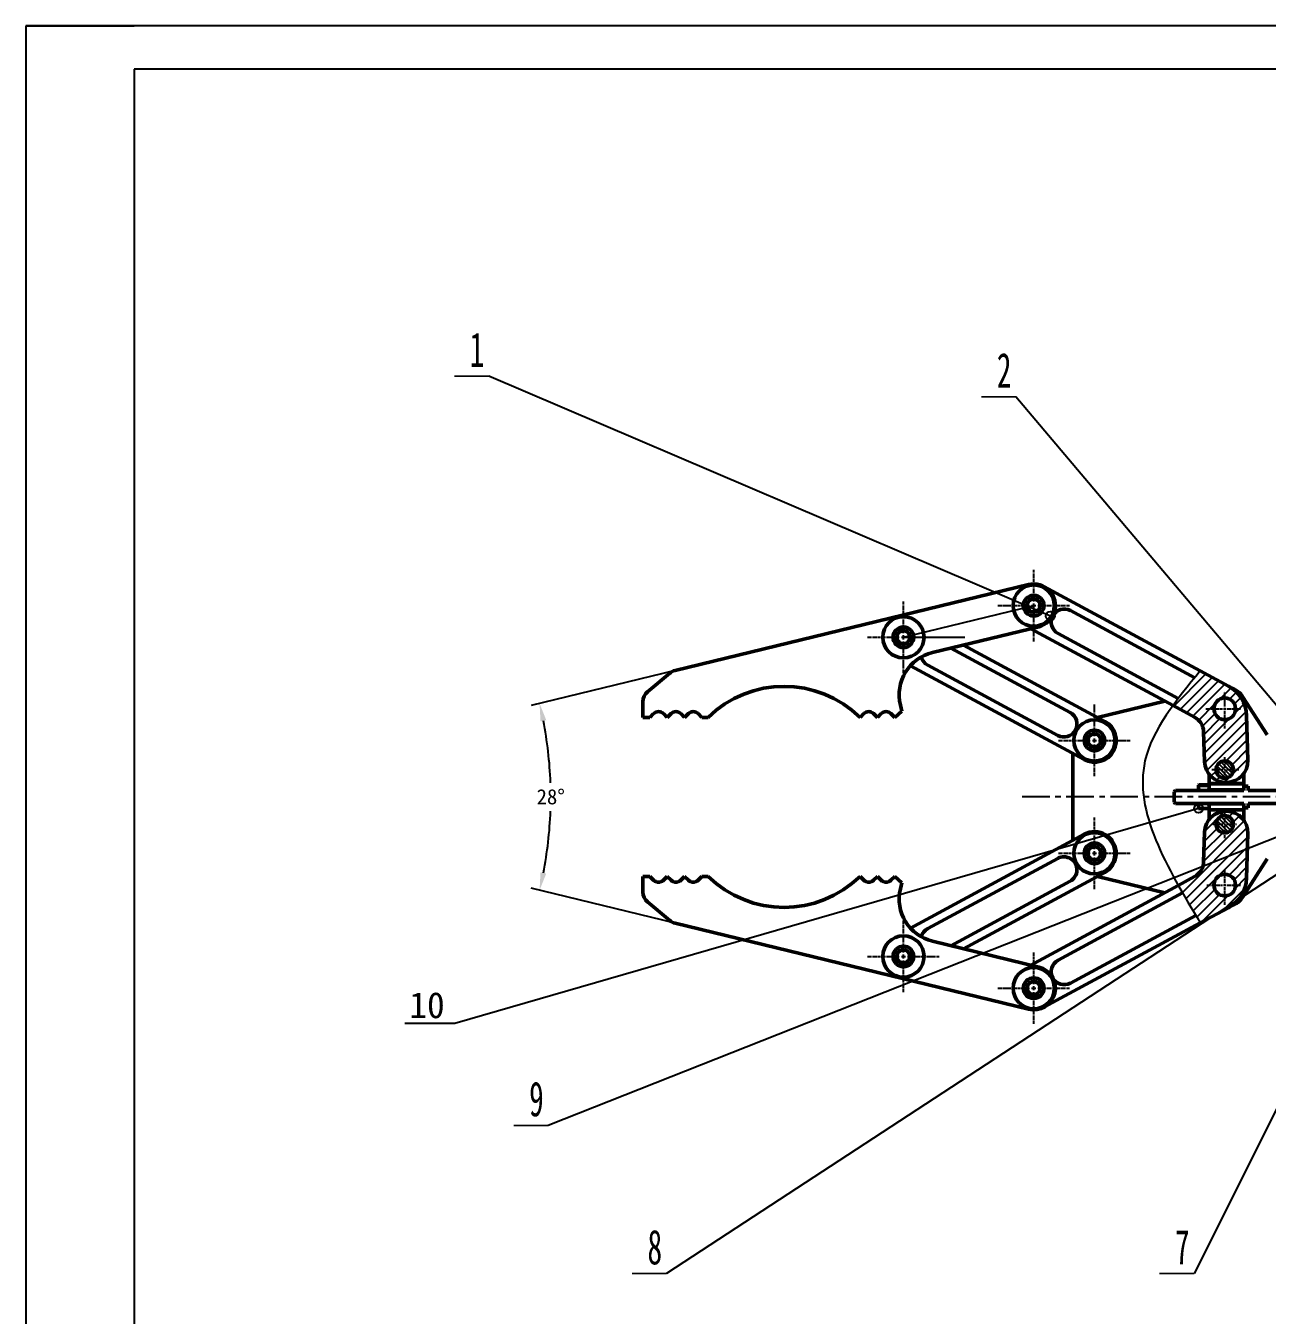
# Model space of a CAD drawing. Header units: millimetres. Extents: x -53 to 788, y -24 to 570.
# Drawn here: x -53.3 to 232.7, y 272.9 to 569.9 of the extents above; entities that cross this region are included whole.
import ezdxf
from ezdxf import colors
from ezdxf.entities.mleader import LeaderData, LeaderLine
from ezdxf.math import Vec2, Vec3

# ---------------------------------------------------------------- set-up
doc = ezdxf.new("R2010")
doc.units = ezdxf.units.MM
doc.header["$PDSIZE"] = -1
doc.linetypes.add('CENTER', pattern=[10.16, 6.35, -1.27, 1.27, -1.27])
doc.linetypes.add('CENTER2', pattern=[1.125, 0.75, -0.125, 0.125, -0.125])
doc.styles.add('SLDTEXTSTYLE1', font='TXT', dxfattribs={"width": 0.62})
doc.dimstyles.new('ISO-25', dxfattribs={"dimtxt": 2.5, "dimasz": 2.5, "dimexe": 1.25, "dimexo": 0.625, "dimtad": 1, "dimtxsty": 'Standard', "dimcen": 2.5, "dimadec": 0, "dimazin": 0, "dimtfac": 1, "dimtmove": 0, "dimatfit": 3, "dimfxl": 1, "dimarcsym": 0})
doc.dimstyles.new('SLDDIMSTYLE1', dxfattribs={"dimtxt": 0.18, "dimasz": 4.08, "dimexe": 0, "dimexo": 0.0625, "dimgap": 0, "dimtad": 0, "dimtih": 1, "dimtoh": 1, "dimdec": 0, "dimrnd": 1e-09, "dimzin": 0, "dimdsep": 46, "dimtxsty": 'Standard', "dimsah": 1, "dimcen": 0.09, "dimadec": 0, "dimazin": 0, "dimtfac": 4.08, "dimtdec": 0, "dimtofl": 0, "dimtmove": 0, "dimatfit": 3, "dimfxl": 1, "dimfrac": 2, "dimtolj": 1, "dimtzin": 0, "dimarcsym": 0})

# ---------------------------------------------------------------- blocks, each defined once
blk = doc.blocks.new('*D32')
at = {"color": 0, "linetype": 'Continuous', "lineweight": -2, "transparency": 16777216}
for p, q in [((96.27, 421.4), (63.13, 413.34)), ((96.27, 363.2), (63.13, 371.26))]:
    blk.add_line(p, q, dxfattribs=at)
for start, end in [(2.0622, 11.1066), (348.8934, 357.9378)]:
    blk.add_arc((-23.33, 392.3), 90.98, start, end, dxfattribs=at)
at = {"color": 0, "linetype": 'Continuous', "transparency": 16777216}
for points in [[(65.29, 409.68), (66.61, 409.97), (65.07, 413.81)], [(66.61, 374.63), (65.29, 374.92), (65.07, 370.79)]]:
    blk.add_solid(points, dxfattribs=at)
at = {"layer": 'Defpoints', "color": 0, "linetype": 'Continuous', "transparency": 16777216}
for p in [(177.69, 441.21), (96.27, 421.4), (67.37, 385.07), (96.27, 363.2), (177.69, 343.38)]:
    blk.add_point(p, dxfattribs=at)
at = {"color": 0, "linetype": 'Continuous', "lineweight": 25, "transparency": 16777216, "insert": (67.65, 392.3), "char_height": 3.5, "attachment_point": 5}
blk.add_mtext('28°', dxfattribs=at)
blk = doc.blocks.new('*U33')
at = {"color": 0, "linetype": 'CENTER2', "lineweight": 25, "transparency": 16777216}
for p, q in [((0, 0.5), (0, 3.88)), ((-4.32, 0), (-0.5, 0)), ((0.5, 0), (3.81, 0)), ((0, -4.58), (0, -0.5))]:
    blk.add_line(p, q, dxfattribs=at)
at = {"color": 0, "linetype": 'Continuous', "lineweight": 25, "transparency": 16777216}
for p, q in [((-0.25, 0), (0.25, 0)), ((0, -0.25), (0, 0.25))]:
    blk.add_line(p, q, dxfattribs=at)
blk = doc.blocks.new('*U34')
at = {"color": 0, "linetype": 'CENTER2', "lineweight": 25, "transparency": 16777216}
for p, q in [((0, 0.5), (0, 3.59)), ((-4.1, 0), (-0.5, 0)), ((0.5, 0), (3.75, 0)), ((0, -4.59), (0, -0.5))]:
    blk.add_line(p, q, dxfattribs=at)
at = {"color": 0, "linetype": 'Continuous', "lineweight": 25, "transparency": 16777216}
for p, q in [((-0.25, 0), (0.25, 0)), ((0, -0.25), (0, 0.25))]:
    blk.add_line(p, q, dxfattribs=at)
blk = doc.blocks.new('SW_NOTE_0_21')
at = {"color": 0, "linetype": 'Continuous', "lineweight": 18}
for p, q in [((-7.92, 0), (0, 0)), ((0, 0), (-7.92, 0)), ((-7.92, 0), (0, 0)), ((0, 0), (-7.92, 0)), ((-7.92, 0), (0, 0)), ((0, 0), (-7.92, 0))]:
    blk.add_line(p, q, dxfattribs=at)
at = {"color": 0, "linetype": 'Continuous', "lineweight": 18, "insert": (-2.71, 10.12), "char_height": 8, "attachment_point": 2, "style": 'SLDTEXTSTYLE1'}
blk.add_mtext('1', dxfattribs=at)
blk = doc.blocks.new('SW_NOTE_0_26')
at = {"color": 0, "linetype": 'Continuous', "lineweight": 18}
for p, q in [((-7.92, 0), (0, 0)), ((0, 0), (-7.92, 0)), ((-7.92, 0), (0, 0)), ((0, 0), (-7.92, 0)), ((-7.92, 0), (0, 0)), ((0, 0), (-7.92, 0))]:
    blk.add_line(p, q, dxfattribs=at)
at = {"color": 0, "linetype": 'Continuous', "lineweight": 18, "insert": (-2.71, 10.12), "char_height": 8, "attachment_point": 2, "style": 'SLDTEXTSTYLE1'}
blk.add_mtext('7', dxfattribs=at)
blk = doc.blocks.new('SW_NOTE_0_27')
at = {"color": 0, "linetype": 'Continuous', "lineweight": 18}
for p, q in [((-7.92, 0), (0, 0)), ((0, 0), (-7.92, 0)), ((-7.92, 0), (0, 0)), ((0, 0), (-7.92, 0)), ((-7.92, 0), (0, 0)), ((0, 0), (-7.92, 0))]:
    blk.add_line(p, q, dxfattribs=at)
at = {"color": 0, "linetype": 'Continuous', "lineweight": 18, "insert": (-2.71, 10.12), "char_height": 8, "attachment_point": 2, "style": 'SLDTEXTSTYLE1'}
blk.add_mtext('8', dxfattribs=at)
blk = doc.blocks.new('SW_NOTE_0_28')
at = {"color": 0, "linetype": 'Continuous', "lineweight": 18}
for p, q in [((-7.92, 0), (0, 0)), ((0, 0), (-7.92, 0)), ((-7.92, 0), (0, 0)), ((0, 0), (-7.92, 0)), ((-7.92, 0), (0, 0)), ((0, 0), (-7.92, 0))]:
    blk.add_line(p, q, dxfattribs=at)
at = {"color": 0, "linetype": 'Continuous', "lineweight": 18, "insert": (-2.71, 10.12), "char_height": 8, "attachment_point": 2, "style": 'SLDTEXTSTYLE1'}
blk.add_mtext('2', dxfattribs=at)
blk = doc.blocks.new('SW_NOTE_0_29')
at = {"color": 0, "linetype": 'Continuous', "lineweight": 18}
for p, q in [((-7.92, 0), (0, 0)), ((0, 0), (-7.92, 0)), ((-7.92, 0), (0, 0)), ((0, 0), (-7.92, 0)), ((-7.92, 0), (0, 0)), ((0, 0), (-7.92, 0))]:
    blk.add_line(p, q, dxfattribs=at)
at = {"color": 0, "linetype": 'Continuous', "lineweight": 18, "insert": (-2.71, 10.12), "char_height": 8, "attachment_point": 2, "style": 'SLDTEXTSTYLE1'}
blk.add_mtext('9', dxfattribs=at)
blk = doc.blocks.new('_Small')
at = {"color": 0, "linetype": 'ByBlock', "lineweight": -2}
blk.add_circle((0, 0), 0.25, dxfattribs=at)
blk = doc.blocks.new('*U44')
at = {"color": 0, "linetype": 'CENTER2', "lineweight": 25, "transparency": 16777216}
for p, q in [((-2.98, 0), (-0.4, 0)), ((0, 0.4), (0, 2.84)), ((0.4, 0), (3.25, 0)), ((0, -2.46), (0, -0.4))]:
    blk.add_line(p, q, dxfattribs=at)
at = {"color": 0, "linetype": 'Continuous', "lineweight": 25, "transparency": 16777216}
for p, q in [((-0.2, 0), (0.2, 0)), ((0, -0.2), (0, 0.2))]:
    blk.add_line(p, q, dxfattribs=at)
blk = doc.blocks.new('*U45')
at = {"color": 0, "linetype": 'CENTER2', "lineweight": 25, "transparency": 16777216}
for p, q in [((-2.72, 0), (-0.4, 0)), ((0, 0.4), (0, 2.63)), ((0.4, 0), (2.74, 0)), ((0, -3.24), (0, -0.4))]:
    blk.add_line(p, q, dxfattribs=at)
at = {"color": 0, "linetype": 'Continuous', "lineweight": 25, "transparency": 16777216}
for p, q in [((-0.2, 0), (0.2, 0)), ((0, -0.2), (0, 0.2))]:
    blk.add_line(p, q, dxfattribs=at)
blk = doc.blocks.new('*U46')
at = {"color": 0, "linetype": 'CENTER2', "lineweight": 25, "transparency": 16777216}
for p, q in [((0, 0.95), (0, 8.25)), ((-8.25, 0), (-0.95, 0)), ((0.95, 0), (8.25, 0)), ((0, -8.25), (0, -0.95))]:
    blk.add_line(p, q, dxfattribs=at)
at = {"color": 0, "linetype": 'Continuous', "lineweight": 25, "transparency": 16777216}
for p, q in [((-0.475, 0), (0.475, 0)), ((0, -0.475), (0, 0.475))]:
    blk.add_line(p, q, dxfattribs=at)
blk = doc.blocks.new('*U47')
at = {"color": 0, "linetype": 'CENTER2', "lineweight": 25, "transparency": 16777216}
for p, q in [((0, 0.95), (0, 8.25)), ((-8.25, 0), (-0.95, 0)), ((0.95, 0), (8.25, 0)), ((0, -8.25), (0, -0.95))]:
    blk.add_line(p, q, dxfattribs=at)
at = {"color": 0, "linetype": 'Continuous', "lineweight": 25, "transparency": 16777216}
for p, q in [((-0.475, 0), (0.475, 0)), ((0, -0.475), (0, 0.475))]:
    blk.add_line(p, q, dxfattribs=at)
blk = doc.blocks.new('*U48')
at = {"color": 0, "linetype": 'CENTER2', "lineweight": 25, "transparency": 16777216}
for p, q in [((0, 0.95), (0, 8.25)), ((-8.25, 0), (-0.95, 0)), ((0.95, 0), (8.25, 0)), ((0, -8.25), (0, -0.95))]:
    blk.add_line(p, q, dxfattribs=at)
at = {"color": 0, "linetype": 'Continuous', "lineweight": 25, "transparency": 16777216}
for p, q in [((-0.475, 0), (0.475, 0)), ((0, -0.475), (0, 0.475))]:
    blk.add_line(p, q, dxfattribs=at)
blk = doc.blocks.new('*U49')
at = {"color": 0, "linetype": 'CENTER2', "lineweight": 25, "transparency": 16777216}
for p, q in [((0, 0.95), (0, 8.25)), ((-8.25, 0), (-0.95, 0)), ((0.95, 0), (8.25, 0)), ((0, -8.25), (0, -0.95))]:
    blk.add_line(p, q, dxfattribs=at)
at = {"color": 0, "linetype": 'Continuous', "lineweight": 25, "transparency": 16777216}
for p, q in [((-0.475, 0), (0.475, 0)), ((0, -0.475), (0, 0.475))]:
    blk.add_line(p, q, dxfattribs=at)
blk = doc.blocks.new('*U50')
at = {"color": 0, "linetype": 'CENTER2', "lineweight": 25, "transparency": 16777216}
for p, q in [((0, 0.95), (0, 8.25)), ((-8.25, 0), (-0.95, 0)), ((0.95, 0), (8.25, 0)), ((0, -8.25), (0, -0.95))]:
    blk.add_line(p, q, dxfattribs=at)
at = {"color": 0, "linetype": 'Continuous', "lineweight": 25, "transparency": 16777216}
for p, q in [((-0.475, 0), (0.475, 0)), ((0, -0.475), (0, 0.475))]:
    blk.add_line(p, q, dxfattribs=at)
blk = doc.blocks.new('*U51')
at = {"color": 0, "linetype": 'CENTER2', "lineweight": 25, "transparency": 16777216}
for p, q in [((0, 0.95), (0, 8.25)), ((-8.25, 0), (-0.95, 0)), ((0.95, 0), (8.25, 0)), ((0, -8.25), (0, -0.95))]:
    blk.add_line(p, q, dxfattribs=at)
at = {"color": 0, "linetype": 'Continuous', "lineweight": 25, "transparency": 16777216}
for p, q in [((-0.475, 0), (0.475, 0)), ((0, -0.475), (0, 0.475))]:
    blk.add_line(p, q, dxfattribs=at)
blk = doc.blocks.new('*U52')
at = {"color": 0, "linetype": 'CENTER', "lineweight": 25, "transparency": 16777216}
blk.add_line((79.58, 0), (-140.2, 0), dxfattribs=at)

msp = doc.modelspace()

# ---------------------------------------------------------------- hatches: boundary and pattern name
at = {"linetype": 'Continuous', "lineweight": 25}
h = msp.add_hatch(dxfattribs=at)
h.set_pattern_fill('ANSI31', color=256, scale=0.5)
edge = h.paths.add_edge_path()
edge.add_line((223.7236, 417.821), (217.2581, 421.3125))
edge.add_spline(control_points=[(217.2581, 421.3125), (216.8267, 420.7875), (216.3954, 420.2625), (215.9659, 419.7373)], knot_values=[0, 0, 0, 0, 1.88845276, 1.88845276, 1.88845276, 1.88845276], degree=3, periodic=0)
edge.add_spline(control_points=[(215.9659, 419.7373), (214.6682, 418.1506), (213.3873, 416.5621), (212.1739, 414.9661)], knot_values=[1.88845276, 1.88845276, 1.88845276, 1.88845276, 7.59374344, 7.59374344, 7.59374344, 7.59374344], degree=3, periodic=0)
edge.add_spline(control_points=[(212.1739, 414.9661), (211.7636, 414.4264), (211.361, 413.8858), (210.9681, 413.3442)], knot_values=[7.59374344, 7.59374344, 7.59374344, 7.59374344, 9.52290698, 9.52290698, 9.52290698, 9.52290698], degree=3, periodic=0)
edge.add_line((210.9681, 413.3442), (215.924, 410.668))
edge.add_arc((214.0234, 407.1484), 4, 1.630627, 61.630627, ccw=False)
edge.add_line((218.0218, 407.2622), (218.2154, 400.4611))
edge.add_arc((223.2133, 400.6034), 5, 181.630627, 361.630627)
edge.add_line((228.2113, 400.7457), (227.9191, 411.0095))
edge.add_arc((219.9224, 410.7818), 8, 1.630627, 61.630627)
h.paths.add_polyline_path([(220.3719, 412.5985, -1), (225.3719, 412.5985, -1)], flags=16)
h.paths.add_polyline_path([(224.8719, 398.5985, -1), (220.8719, 398.5985, -1)], flags=16)
edge = h.paths.add_edge_path()
edge.add_arc((223.2133, 383.9937), 5, 358.369373, 538.369373)
edge.add_line((218.2154, 384.136), (218.0218, 377.3349))
edge.add_arc((214.0234, 377.4487), 4, 298.369373, 358.369373, ccw=False)
edge.add_line((215.924, 373.9291), (212.1909, 371.9132))
edge.add_spline(control_points=[(212.1909, 371.9132), (212.3532, 371.6242), (212.5167, 371.3351), (212.6813, 371.0459)], knot_values=[54.8888283, 54.8888283, 54.8888283, 54.8888283, 55.78161703, 55.78161703, 55.78161703, 55.78161703], degree=3, periodic=0)
edge.add_spline(control_points=[(212.6813, 371.0459), (212.8466, 370.7555), (213.0129, 370.465), (213.1802, 370.1744)], knot_values=[55.78161703, 55.78161703, 55.78161703, 55.78161703, 56.67798547, 56.67798547, 56.67798547, 56.67798547], degree=3, periodic=0)
edge.add_spline(control_points=[(213.1802, 370.1744), (213.3124, 369.9448), (213.4453, 369.715), (213.5786, 369.4852)], knot_values=[56.67798547, 56.67798547, 56.67798547, 56.67798547, 57.3864652, 57.3864652, 57.3864652, 57.3864652], degree=3, periodic=0)
edge.add_spline(control_points=[(213.5786, 369.4852), (214.4448, 367.9926), (215.3336, 366.4975), (216.2288, 365.0018)], knot_values=[57.3864652, 57.3864652, 57.3864652, 57.3864652, 61.98782576, 61.98782576, 61.98782576, 61.98782576], degree=3, periodic=0)
edge.add_spline(control_points=[(216.2288, 365.0018), (216.2288, 365.0018), (216.2288, 365.0018), (216.2288, 365.0017)], knot_values=[61.98782576, 61.98782576, 61.98782576, 61.98782576, 61.987834, 61.987834, 61.987834, 61.987834], degree=3, periodic=0)
edge.add_spline(control_points=[(216.2288, 365.0017), (216.5713, 364.4294), (216.9147, 363.857), (217.2581, 363.2846)], knot_values=[61.987834, 61.987834, 61.987834, 61.987834, 63.74837422, 63.74837422, 63.74837422, 63.74837422], degree=3, periodic=0)
edge.add_line((217.2581, 363.2846), (223.7236, 366.776))
edge.add_arc((219.9224, 373.8153), 8, 298.369373, 358.369373)
edge.add_line((227.9191, 373.5876), (228.2113, 383.8514))
h.paths.add_polyline_path([(220.8719, 385.9985, -1), (224.8719, 385.9985, -1)], flags=16)
h.paths.add_polyline_path([(225.3719, 371.9985, -1), (220.3719, 371.9985, -1)], flags=16)
h = msp.add_hatch(dxfattribs=at)
h.set_pattern_fill('ANSI31', color=256, scale=0.2, angle=90)
h.paths.add_polyline_path([(220.8719, 398.5985, 1), (224.8719, 398.5985, 1)])
h.paths.add_polyline_path([(220.8719, 385.9985, 1), (224.8719, 385.9985, 1)])

# ---------------------------------------------------------------- linework, layer by layer
for p, q in [((787.7331, 569.91), (-53.2669, 569.91)), ((-53.2669, 569.91), (-53.2669, -24.09)), ((-53.2669, 569.91), (-28.2669, 569.91)), ((777.7331, 559.91), (-28.2669, 559.91)), ((-28.2669, 559.91), (-28.2669, -14.09))]:
    msp.add_line(p, q)
at = {"color": 7, "linetype": 'Continuous', "lineweight": 50}
for p, q in [((96.2655, 421.4001), (177.6946, 441.2145)), ((181.2525, 440.7557), (217.2581, 421.3125)), ((177.2327, 435.811), (177.5825, 437.5073)), ((177.5825, 437.5073), (179.2265, 438.0526)), ((179.2265, 438.0526), (180.5207, 436.9015)), ((180.5207, 436.9015), (180.1709, 435.2051)), ((178.527, 434.6599), (177.2327, 435.811)), ((180.1709, 435.2051), (178.527, 434.6599)), ((187.3414, 435.1947), (215.9659, 419.7373)), ((147.5825, 430.2073), (149.2265, 430.7526)), ((149.2265, 430.7526), (150.5207, 429.6015)), ((180.0589, 431.498), (155.5368, 425.531)), ((210.9681, 413.3442), (178.1918, 431.0437)), ((147.2327, 428.511), (147.5825, 430.2073)), ((148.527, 427.3599), (147.2327, 428.511)), ((150.1709, 427.9051), (148.527, 427.3599)), ((150.5207, 429.6015), (150.1709, 427.9051)), ((212.1739, 414.9661), (184.4905, 429.9153)), ((159.7984, 426.5679), (187.2581, 411.7395)), ((162.7, 427.274), (195.2476, 409.6981)), ((190.4961, 400.899), (150.4744, 422.511)), ((184.4072, 406.4601), (154.4905, 422.6153)), ((89.9484, 416.5054), (95.0465, 420.7833)), ((223.7236, 417.821), (217.2581, 421.3125)), ((88.8767, 410.6062), (88.8767, 414.2073)), ((148.1847, 413.4501), (148.5234, 412.0583)), ((193.5568, 410.6111), (209.0486, 414.3808)), ((210.9681, 413.3442), (215.924, 410.668)), ((232.6639, 406.598), (227.0798, 415.2991)), ((90.4766, 410.6062), (88.8767, 410.6062)), ((91.3452, 411.4749), (90.4766, 410.6062)), ((94.4766, 410.6062), (93.608, 411.4749)), ((95.3452, 411.4749), (94.4766, 410.6062)), ((98.4766, 410.6062), (97.608, 411.4749)), ((99.3452, 411.4749), (98.4766, 410.6062)), ((102.4766, 410.6062), (101.608, 411.4749)), ((103.8767, 410.6062), (102.4766, 410.6062)), ((139.7454, 411.4749), (138.8767, 410.6062)), ((142.8767, 410.6062), (142.0081, 411.4749)), ((143.7454, 411.4749), (142.8767, 410.6062)), ((146.8767, 410.6062), (146.0081, 411.4749)), ((148.5234, 412.0583), (146.8767, 410.6062)), ((228.2113, 400.7457), (227.9191, 411.0095)), ((191.5777, 406.4496), (193.2216, 406.9949)), ((193.2216, 406.9949), (194.5158, 405.8438)), ((218.0218, 407.2622), (218.2154, 400.4611)), ((191.2279, 404.7533), (191.5777, 406.4496)), ((192.5221, 403.6022), (191.2279, 404.7533)), ((194.1661, 404.1474), (192.5221, 403.6022)), ((194.5158, 405.8438), (194.1661, 404.1474)), ((187.8719, 382.2809), (187.8719, 402.3161)), ((216.8702, 395.0071), (216.9386, 395.1113)), ((219.2019, 395.1113), (216.9386, 395.1113)), ((219.2019, 395.1113), (219.2702, 395.0071)), ((219.2702, 395.3488), (219.2702, 397.529)), ((219.2702, 395.3488), (227.2702, 395.3488)), ((219.2702, 395.2907), (219.2702, 395.3488)), ((227.2702, 395.2907), (219.2702, 395.2907)), ((219.2702, 395.2907), (219.2702, 393.9056)), ((227.2702, 395.3488), (227.2702, 397.6808)), ((227.2702, 395.2907), (227.2702, 395.3488)), ((227.2702, 393.9056), (227.2702, 395.2907)), ((211.2719, 393.4915), (211.5719, 393.7915)), ((211.2719, 391.0915), (211.2719, 393.4915)), ((227.2719, 393.7915), (211.5719, 393.7915)), ((216.8702, 395.0071), (216.8702, 394.9323)), ((219.2702, 394.9323), (216.8702, 394.9323)), ((216.8702, 394.088), (216.8702, 394.9323)), ((217.1667, 393.7915), (216.8702, 394.088)), ((216.8702, 393.7915), (216.8702, 394.088)), ((218.9738, 393.7915), (217.1667, 393.7915)), ((219.2702, 394.088), (218.9738, 393.7915)), ((219.2702, 394.088), (219.2702, 394.9323)), ((219.2702, 393.9056), (227.2702, 393.9056)), ((219.2702, 393.9056), (219.2702, 393.8837)), ((219.2702, 393.8837), (219.2702, 393.7915)), ((227.2702, 393.9056), (227.2702, 393.7915)), ((227.2719, 393.7915), (227.2719, 394.7915)), ((227.2719, 394.7915), (228.2719, 394.7915)), ((228.2719, 393.7915), (228.2719, 394.7915)), ((271.2719, 393.7915), (228.2719, 393.7915)), ((211.5719, 390.7915), (211.2719, 391.0915)), ((211.5719, 390.7915), (227.2719, 390.7915)), ((216.8702, 390.4951), (217.1667, 390.7915)), ((216.8702, 390.4951), (216.8702, 390.7915)), ((216.8702, 389.6508), (216.8702, 390.4951)), ((216.8702, 389.6508), (219.2702, 389.6508)), ((217.1667, 390.7915), (218.9738, 390.7915)), ((218.9738, 390.7915), (219.2702, 390.4951)), ((219.2702, 390.7915), (219.2702, 390.7316)), ((219.2702, 390.7316), (219.2702, 390.6915)), ((227.2702, 390.6915), (219.2702, 390.6915)), ((219.2702, 390.6915), (219.2702, 389.289)), ((219.2702, 389.6508), (219.2702, 390.4951)), ((219.2702, 389.289), (227.2702, 389.289)), ((219.2702, 387.0681), (219.2702, 389.289)), ((227.2702, 390.7915), (227.2702, 390.6915)), ((227.2702, 389.289), (227.2702, 390.6915)), ((227.2702, 386.9163), (227.2702, 389.289)), ((227.2719, 389.7915), (227.2719, 390.7915)), ((228.2719, 389.7915), (227.2719, 389.7915)), ((228.2719, 390.7915), (271.2719, 390.7915)), ((228.2719, 389.7915), (228.2719, 390.7915)), ((150.4744, 362.0861), (190.4961, 383.6981)), ((218.2154, 384.136), (218.0218, 377.3349)), ((227.9191, 373.5876), (228.2113, 383.8514)), ((191.2279, 378.7533), (191.5777, 380.4496)), ((191.5777, 380.4496), (193.2216, 380.9949)), ((193.2216, 380.9949), (194.5158, 379.8438)), ((154.4905, 361.9818), (184.4072, 378.137)), ((192.5221, 377.6022), (191.2279, 378.7533)), ((194.1661, 378.1474), (192.5221, 377.6022)), ((194.5158, 379.8438), (194.1661, 378.1474)), ((227.0798, 369.298), (232.6639, 377.9991)), ((195.2476, 374.899), (162.7, 357.3231)), ((88.8767, 373.9908), (88.8767, 370.3898)), ((90.4766, 373.9908), (88.8767, 373.9908)), ((91.3452, 373.1222), (90.4766, 373.9908)), ((94.4766, 373.9908), (93.608, 373.1222)), ((95.3452, 373.1222), (94.4766, 373.9908)), ((98.4766, 373.9908), (97.608, 373.1222)), ((99.3452, 373.1222), (98.4766, 373.9908)), ((102.4766, 373.9908), (101.608, 373.1222)), ((103.8767, 373.9908), (102.4766, 373.9908)), ((139.7454, 373.1222), (138.8767, 373.9908)), ((142.8767, 373.9908), (142.0081, 373.1222)), ((143.7454, 373.1222), (142.8767, 373.9908)), ((146.8767, 373.9908), (146.0081, 373.1222)), ((148.5234, 372.5388), (146.8767, 373.9908)), ((148.1847, 371.1469), (148.5234, 372.5388)), ((187.2581, 372.8576), (159.7984, 358.0291)), ((212.1909, 371.9132), (178.1918, 353.5534)), ((209.0486, 370.2163), (193.5568, 373.986)), ((215.924, 373.9291), (212.1909, 371.9132)), ((213.1802, 370.1744), (184.4905, 354.6818)), ((89.9484, 368.0916), (95.0465, 363.8138)), ((217.2581, 363.2846), (223.7236, 366.776)), ((96.2655, 363.197), (177.6946, 343.3826)), ((181.2525, 343.8413), (217.2581, 363.2846)), ((187.3414, 349.4024), (216.2288, 365.0018)), ((147.2327, 354.9956), (147.5825, 356.6919)), ((147.5825, 356.6919), (149.2265, 357.2372)), ((149.2265, 357.2372), (150.5207, 356.0861)), ((180.0589, 353.0991), (155.5368, 359.0661)), ((148.527, 353.8445), (147.2327, 354.9956)), ((150.1709, 354.3897), (148.527, 353.8445)), ((150.5207, 356.0861), (150.1709, 354.3897)), ((177.2327, 347.6956), (177.5825, 349.3919)), ((178.527, 346.5445), (177.2327, 347.6956)), ((177.5825, 349.3919), (179.2265, 349.9372)), ((179.2265, 349.9372), (180.5207, 348.7861)), ((180.5207, 348.7861), (180.1709, 347.0897)), ((180.1709, 347.0897), (178.527, 346.5445))]:
    msp.add_line(p, q, dxfattribs=at)
at = {"linetype": 'Continuous', "lineweight": 25}
for q in [(178.8767, 436.3562), (162.9997, 429.0562)]:
    msp.add_line((148.8767, 429.0562), q, dxfattribs=at)
at = {"color": 7, "linetype": 'Continuous', "lineweight": 50}
for centre, radius in [((178.8767, 436.3562), 4.75), ((178.8767, 436.3562), 2.375), ((148.8767, 429.0562), 4.75), ((148.8767, 429.0562), 2.375), ((222.8719, 412.5985), 2.5), ((192.8719, 405.2985), 4.75), ((192.8719, 405.2985), 2.375), ((192.8719, 379.2985), 4.75), ((192.8719, 379.2985), 2.375), ((222.8719, 371.9985), 2.5), ((148.8767, 355.5408), 4.75), ((148.8767, 355.5408), 2.375), ((178.8767, 348.2408), 4.75), ((178.8767, 348.2408), 2.375)]:
    msp.add_circle(centre, radius, dxfattribs=at)
at = {"linetype": 'Continuous', "lineweight": 50}
for centre in [(222.8719, 398.5985), (222.8719, 385.9985)]:
    msp.add_circle(centre, 2, dxfattribs=at)
at = {"color": 7, "linetype": 'Continuous', "lineweight": 50}
for centre, radius, start, end in [((178.8767, 436.3562), 5, 283.67618, 103.67618), ((178.8767, 436.3562), 1.5, 168.349552, 228.349552), ((178.8767, 436.3562), 1.5, 108.349552, 168.349552), ((178.8767, 436.3562), 1.5, 48.349552, 108.349552), ((178.8767, 436.3562), 1.5, 348.349552, 48.349552), ((178.8767, 436.3562), 1.5, 228.349552, 288.349552), ((178.8767, 436.3562), 1.5, 288.349552, 348.349552), ((185.916, 432.555), 3, 61.630627, 241.630627), ((148.8767, 429.0562), 1.5, 168.349552, 228.349552), ((148.8767, 429.0562), 1.5, 108.349552, 168.349552), ((148.8767, 429.0562), 1.5, 228.349552, 288.349552), ((148.8767, 429.0562), 1.5, 48.349552, 108.349552), ((148.8767, 429.0562), 1.5, 288.349552, 348.349552), ((148.8767, 429.0562), 1.5, 348.349552, 48.349552), ((157.9012, 415.8145), 10, 103.67618, 193.67618), ((155.916, 425.255), 3, 193.919633, 241.630627), ((96.9748, 418.4851), 3, 103.67618, 130), ((91.8767, 414.2073), 3, 130, 180), ((121.3767, 392.7527), 25, 45.572996, 134.427004), ((219.9224, 410.7818), 8, 1.630627, 61.630627), ((222.8719, 412.5985), 5, 32.6909, 70.422863), ((92.4766, 410.3435), 1.6, 44.999999, 134.999999), ((96.4766, 410.3435), 1.6, 44.999999, 134.999999), ((100.4766, 410.3435), 1.6, 44.999999, 134.999999), ((140.8767, 410.3435), 1.6, 45.000001, 135.000001), ((144.8767, 410.3435), 1.6, 45.000001, 135.000001), ((185.8326, 409.0998), 3, 241.630627, 61.630627), ((214.0234, 407.1484), 4, 1.630627, 61.630627), ((192.8719, 405.2985), 5, 241.630627, 61.630627), ((192.8719, 405.2985), 1.5, 168.349552, 228.349552), ((192.8719, 405.2985), 1.5, 108.349552, 168.349552), ((192.8719, 405.2985), 1.5, 228.349552, 288.349552), ((192.8719, 405.2985), 1.5, 48.349552, 108.349552), ((192.8719, 405.2985), 1.5, 288.349552, 348.349552), ((192.8719, 405.2985), 1.5, 348.349552, 48.349552), ((223.2133, 400.6034), 5, 181.630627, 1.630627), ((223.2133, 383.9937), 5, 358.369373, 178.369373), ((192.8719, 379.2985), 5, 298.369373, 118.369373), ((192.8719, 379.2985), 1.5, 108.349552, 168.349552), ((192.8719, 379.2985), 1.5, 48.349552, 108.349552), ((192.8719, 379.2985), 1.5, 348.349552, 48.349552), ((185.8326, 375.4973), 3, 298.369373, 118.369373), ((192.8719, 379.2985), 1.5, 168.349552, 228.349552), ((192.8719, 379.2985), 1.5, 228.349552, 288.349552), ((192.8719, 379.2985), 1.5, 288.349552, 348.349552), ((214.0234, 377.4487), 4, 298.369373, 358.369373), ((92.4766, 374.2536), 1.6, 225.000001, 315.000001), ((96.4766, 374.2536), 1.6, 225.000001, 315.000001), ((100.4766, 374.2536), 1.6, 225.000001, 315.000001), ((121.3767, 391.8444), 25, 225.572996, 314.427004), ((140.8767, 374.2536), 1.6, 224.999999, 314.999999), ((144.8767, 374.2536), 1.6, 224.999999, 314.999999), ((219.9224, 373.8153), 8, 298.369373, 358.369373), ((91.8767, 370.3898), 3, 180, 230), ((157.9012, 368.7826), 10, 166.32382, 256.32382), ((222.8719, 371.9985), 5, 289.577137, 327.3091), ((96.9748, 366.1119), 3, 230, 256.32382), ((155.916, 359.3421), 3, 118.369373, 166.080367), ((148.8767, 355.5408), 1.5, 108.349552, 168.349552), ((148.8767, 355.5408), 1.5, 48.349552, 108.349552), ((148.8767, 355.5408), 1.5, 348.349552, 48.349552), ((148.8767, 355.5408), 1.5, 168.349552, 228.349552), ((148.8767, 355.5408), 1.5, 228.349552, 288.349552), ((148.8767, 355.5408), 1.5, 288.349552, 348.349552), ((185.916, 352.0421), 3, 118.369373, 298.369373), ((178.8767, 348.2408), 5, 256.32382, 76.32382), ((178.8767, 348.2408), 1.5, 168.349552, 228.349552), ((178.8767, 348.2408), 1.5, 108.349552, 168.349552), ((178.8767, 348.2408), 1.5, 48.349552, 108.349552), ((178.8767, 348.2408), 1.5, 288.349552, 348.349552), ((178.8767, 348.2408), 1.5, 348.349552, 48.349552), ((178.8767, 348.2408), 1.5, 228.349552, 288.349552)]:
    msp.add_arc(centre, radius, start, end, dxfattribs=at)
at = {"linetype": 'Continuous', "lineweight": 25}
msp.add_spline([(217.2581, 421.3125), (204.5138, 400.5737), (217.2581, 363.2846)], degree=3, dxfattribs=at)

# ---------------------------------------------------------------- block references
at = {"color": 7, "linetype": 'Continuous', "lineweight": 18}
for name, p in [('SW_NOTE_0_21', (53.3707, 489.2008)), ('SW_NOTE_0_28', (174.7762, 484.4351)), ('SW_NOTE_0_29', (67.0635, 316.6078)), ('SW_NOTE_0_27', (94.3238, 282.4965)), ('SW_NOTE_0_26', (215.8101, 282.4965))]:
    msp.add_blockref(name, p, dxfattribs=at)
at = {"linetype": 'CENTER2', "lineweight": 25}
for name, p in [('*U51', (178.8767, 436.3562)), ('*U46', (148.8767, 429.0562)), ('*U33', (222.8719, 412.5985)), ('*U47', (192.8719, 405.2985)), ('*U44', (222.8719, 398.5985)), ('*U48', (192.8719, 379.2985)), ('*U45', (222.8719, 385.9985)), ('*U34', (222.8719, 371.9985)), ('*U49', (148.8767, 355.5408)), ('*U50', (178.8767, 348.2408))]:
    msp.add_blockref(name, p, dxfattribs=at)
at = {"linetype": 'CENTER', "lineweight": 25}
msp.add_blockref('*U52', (316.3588, 392.2915), dxfattribs=at)

# ---------------------------------------------------------------- dimensions: what is measured, and where the dimension line sits
at = {"linetype": 'Continuous', "lineweight": 25}
dim = msp.add_angular_dim_2l(base=(67.3662, 385.0671), line1=((96.2655, 363.197), (177.6946, 343.3826)), line2=((96.2655, 421.4001), (177.6946, 441.2145)), text='28°', dimstyle='ISO-25', override={"dimtxt": 3.5, "dimasz": 4.08, "dimexe": 2, "dimexo": 0, "dimgap": 1.524, "dimtih": 1, "dimtoh": 1, "dimlfac": 2, "dimzin": 0, "dimadec": 2, "dimtzin": 0}, dxfattribs=at)
dim.commit()
dim.dimension.update_dxf_attribs({"geometry": '*D32', "text_midpoint": (67.654, 392.2985)})

# ---------------------------------------------------------------- leaders
at = {"color": 7, "linetype": 'Continuous', "lineweight": 18}
for points in [[(182.7225, 433.9556), (53.3707, 489.2008)], [(247.1242, 398.7255), (174.7762, 484.4351)], [(258.8323, 390.1046), (94.3238, 282.4965)], [(242.0305, 385.8369), (67.0635, 316.6078)], [(264.5305, 379.8369), (215.8101, 282.4965)]]:
    msp.add_leader(points, dimstyle='SLDDIMSTYLE1', override={"dimldrblk": 'Small'}, dxfattribs=at)
at = {"linetype": 'Continuous', "lineweight": 25}
ml = msp.add_multileader_mtext('Standard', dxfattribs=at)
ml.set_content('10', color=256)
ml.set_leader_properties()
ml.set_arrow_properties(name='SMALL')
ml.build(insert=Vec2(0, 0))
ml.multileader.update_dxf_attribs({"text_right_attachment_type": 6, "dogleg_length": 0.36})
ctx = ml.context
ctx.base_point, ctx.char_height, ctx.plane_origin = Vec3(34.2247, 344.3326), 6, Vec3(216.8702, 389.6508)
ctx.right_attachment, ctx.text_align_type = 6, 2
notes = []
notes.append((ctx, [(0, (1, 1, 0), (45.5847, 340.1326), (-1, 0), 0.36, [(0, [(216.8702, 389.6508)], 0, [])])]))
ctx.mtext.insert, ctx.mtext.alignment, ctx.mtext.flow_direction = Vec3(43.2247, 347.3326), 3, 5
for ctx, leaders in notes:
    for number, flags, end, landing, length, lines in leaders:
        leader = LeaderData()
        leader.index, (leader.has_last_leader_line, leader.has_dogleg_vector, leader.attachment_direction) = number, flags
        leader.last_leader_point, leader.dogleg_vector, leader.dogleg_length = Vec3(end), Vec3(landing), length
        for number, points, colour, breaks in lines:
            line = LeaderLine()
            line.index, line.vertices, line.color, line.breaks = number, Vec3.list(points), colors.encode_raw_color(colour), breaks
            leader.lines.append(line)
        ctx.leaders.append(leader)

doc.saveas('drawing.dxf')
